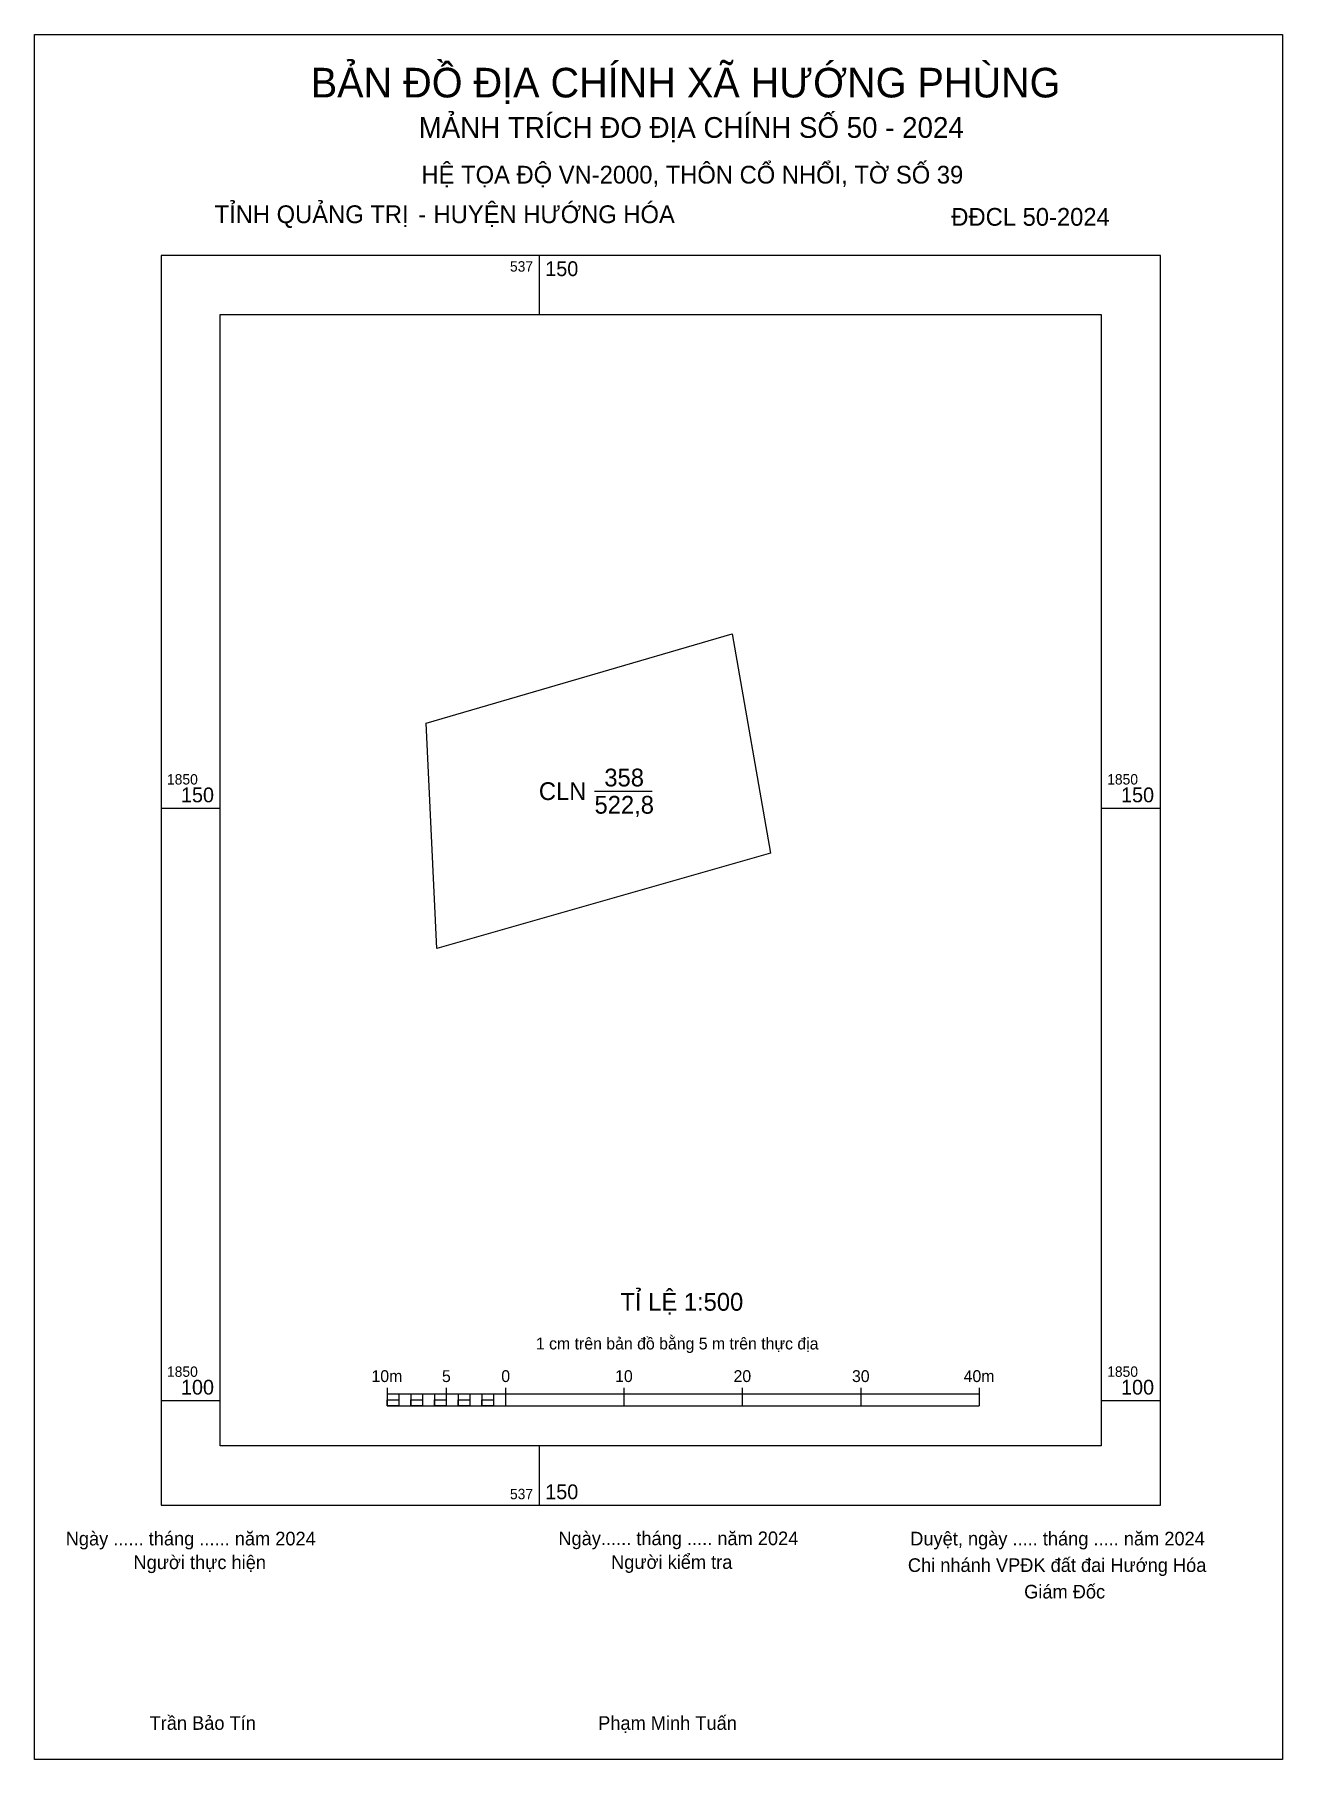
# Model space of a CAD drawing. Extents: x 537107 to 537213, y 1850070 to 1850215.
import ezdxf

# ---------------------------------------------------------------- set-up
doc = ezdxf.new("R2010")
doc.units = 0
for name, color, linetype in [('Level 1', 7, 'Continuous'), ('Level 10', 7, 'Continuous'), ('Level 13', 7, 'Continuous'), ('Level 2', 7, 'Continuous'), ('Level 6', 7, 'Continuous'), ('Level 62', 7, 'Continuous'), ('Level 63', 7, 'Continuous')]:
    doc.layers.add(name, color=color, linetype=linetype)

msp = doc.modelspace()

# ---------------------------------------------------------------- linework, layer by layer
at = {"layer": 'Level 1'}
for p, q in [((537107.37, 1850215.31), (537107.37, 1850215.31)), ((537212.75, 1850069.7), (537212.75, 1850069.7))]:
    msp.add_line(p, q, dxfattribs=at)
at = {"layer": 'Level 10'}
msp.add_line((537154.66, 1850151.44), (537159.53, 1850151.44), dxfattribs=at)
msp.add_lwpolyline([(537141.35, 1850138.16), (537140.45, 1850157.19), (537166.27, 1850164.73), (537169.51, 1850146.21)], close=True, dxfattribs=at)
at = {"layer": 'Level 2'}
msp.add_lwpolyline([(537107.37, 1850215.31), (537212.75, 1850215.31), (537212.75, 1850069.7), (537107.37, 1850069.7)], close=True, dxfattribs=at)
at = {"layer": 'Level 62'}
msp.add_lwpolyline([(537123.06, 1850191.67), (537197.45, 1850191.67), (537197.45, 1850096.17), (537123.06, 1850096.17)], close=True, dxfattribs=at)
at = {"layer": 'Level 63'}
for p, q in [((537107.37, 1850212.81), (537107.37, 1850215.31)), ((537107.37, 1850215.31), (537109.87, 1850215.31)), ((537107.37, 1850212.81), (537107.37, 1850215.31)), ((537107.37, 1850215.31), (537109.87, 1850215.31)), ((537210.25, 1850215.31), (537212.75, 1850215.31)), ((537210.25, 1850215.31), (537212.75, 1850215.31)), ((537212.75, 1850215.31), (537212.75, 1850212.81)), ((537212.75, 1850215.31), (537212.75, 1850212.81)), ((537107.37, 1850212.81), (537107.37, 1850212.81)), ((537107.37, 1850212.81), (537107.37, 1850212.81)), ((537150, 1850196.67), (537150, 1850191.67)), ((537118.06, 1850150), (537123.06, 1850150)), ((537197.45, 1850150), (537202.45, 1850150)), ((537137.14, 1850101.06), (537137.14, 1850099.56)), ((537137.14, 1850100.56), (537187.14, 1850100.56)), ((537138.14, 1850100.56), (537138.14, 1850099.56)), ((537139.14, 1850100.56), (537139.14, 1850099.56)), ((537140.14, 1850100.56), (537140.14, 1850099.56)), ((537141.14, 1850100.56), (537141.14, 1850099.56)), ((537142.14, 1850101.06), (537142.14, 1850099.56)), ((537142.14, 1850100.56), (537142.14, 1850099.56)), ((537143.14, 1850100.56), (537143.14, 1850099.56)), ((537144.14, 1850100.56), (537144.14, 1850099.56)), ((537145.14, 1850100.56), (537145.14, 1850099.56)), ((537146.14, 1850100.56), (537146.14, 1850099.56)), ((537147.14, 1850101.06), (537147.14, 1850099.56)), ((537147.14, 1850100.56), (537147.14, 1850099.56)), ((537157.14, 1850101.06), (537157.14, 1850099.56)), ((537167.14, 1850101.06), (537167.14, 1850099.56)), ((537177.14, 1850101.06), (537177.14, 1850099.56)), ((537187.14, 1850101.06), (537187.14, 1850099.56)), ((537118.06, 1850100), (537123.06, 1850100)), ((537137.14, 1850099.56), (537187.14, 1850099.56)), ((537197.45, 1850100), (537202.45, 1850100)), ((537150, 1850096.17), (537150, 1850091.17)), ((537107.37, 1850069.7), (537107.37, 1850072.2)), ((537107.37, 1850069.7), (537107.37, 1850072.2)), ((537212.75, 1850072.2), (537212.75, 1850069.7)), ((537212.75, 1850072.2), (537212.75, 1850069.7)), ((537109.87, 1850069.7), (537107.37, 1850069.7)), ((537109.87, 1850069.7), (537107.37, 1850069.7)), ((537212.75, 1850069.7), (537210.25, 1850069.7)), ((537212.75, 1850069.7), (537210.25, 1850069.7))]:
    msp.add_line(p, q, dxfattribs=at)
for points in [[(537118.06, 1850196.67), (537118.06, 1850091.17), (537202.45, 1850091.17), (537202.45, 1850196.67)], [(537137.14, 1850100.06), (537138.14, 1850100.06), (537138.14, 1850099.56), (537137.14, 1850099.56)], [(537137.14, 1850100.06), (537138.14, 1850100.06), (537138.14, 1850099.56), (537137.14, 1850099.56)], [(537139.14, 1850100.06), (537140.14, 1850100.06), (537140.14, 1850099.56), (537139.14, 1850099.56)], [(537141.14, 1850100.06), (537142.14, 1850100.06), (537142.14, 1850099.56), (537141.14, 1850099.56)], [(537143.14, 1850100.06), (537144.14, 1850100.06), (537144.14, 1850099.56), (537143.14, 1850099.56)], [(537145.14, 1850100.06), (537146.14, 1850100.06), (537146.14, 1850099.56), (537145.14, 1850099.56)]]:
    msp.add_lwpolyline(points, close=True, dxfattribs=at)

# ---------------------------------------------------------------- texts
at = {"layer": 'Level 13'}
for s, p in [('358', (537155.49, 1850151.84)), ('CLN', (537149.96, 1850150.69)), ('522,8', (537154.66, 1850149.54))]:
    msp.add_text(s, height=1.5, dxfattribs=at).set_placement(p)
at = {"layer": 'Level 6'}
for s, p in [('HỆ TỌA ÐỘ VN-2000, THÔN CỔ NHỔI, TỜ SỐ 39', (537140.05, 1850202.73)), ('TỈ LỆ 1:500', (537156.85, 1850107.58))]:
    msp.add_text(s, height=1.5, dxfattribs=at).set_placement(p)
at = {"layer": 'Level 63'}
for s, height, p in [('BẢN ĐỒ ĐỊA CHÍNH XÃ HƯỚNG PHÙNG', 2.5, (537130.7, 1850210)), ('MẢNH TRÍCH ĐO ĐỊA CHÍNH SỐ 50 - 2024', 1.75, (537139.81, 1850206.59)), ('TỈNH QUẢNG TRỊ', 1.5, (537122.58, 1850199.39)), (' HUYỆN HƯỚNG HÓA', 1.5, (537140.51, 1850199.39)), ('ĐĐCL 50-2024', 1.5, (537184.79, 1850199.17)), ('-', 1.5, (537139.77, 1850199.39)), ('537', 0.875, (537147.52, 1850195.3)), ('150', 1.25, (537150.5, 1850194.92)), ('1850', 0.875, (537118.56, 1850152)), ('1850', 0.875, (537197.95, 1850152)), ('150', 1.25, (537119.74, 1850150.5)), ('150', 1.25, (537199.12, 1850150.5)), ('1 cm trên bản đồ bằng 5 m trên thực địa', 1, (537149.71, 1850104.31)), ('1850', 0.875, (537118.56, 1850102)), ('100', 1.25, (537119.74, 1850100.5)), ('10m', 1, (537135.83, 1850101.56)), ('5', 1, (537141.78, 1850101.56)), ('0', 1, (537146.79, 1850101.56)), ('10', 1, (537156.4, 1850101.56)), ('20', 1, (537166.4, 1850101.56)), ('30', 1, (537176.4, 1850101.56)), ('40m', 1, (537185.83, 1850101.56)), ('1850', 0.875, (537197.95, 1850102)), ('100', 1.25, (537199.12, 1850100.5)), ('150', 1.25, (537150.5, 1850091.67)), ('537', 0.875, (537147.52, 1850091.67)), ('Ngày ...... tháng ...... năm 2024', 1.15, (537110.01, 1850087.77)), ('Ngày...... tháng ..... năm 2024', 1.15, (537151.61, 1850087.79)), ('Duyệt, ngày ..... tháng ..... năm 2024', 1.15, (537181.32, 1850087.77)), ('Người kiểm tra', 1.15, (537156.06, 1850085.79)), ('Người thực hiện', 1.15, (537115.73, 1850085.77)), ('Chi nhánh VPĐK đất đai Hướng Hóa', 1.15, (537181.12, 1850085.53)), ('Giám Đốc', 1.15, (537190.94, 1850083.29)), ('Trần Bảo Tín', 1.15, (537117.09, 1850072.2)), ('Phạm Minh Tuấn', 1.15, (537154.97, 1850072.2))]:
    msp.add_text(s, height=height, dxfattribs=at).set_placement(p)

doc.saveas('drawing.dxf')
